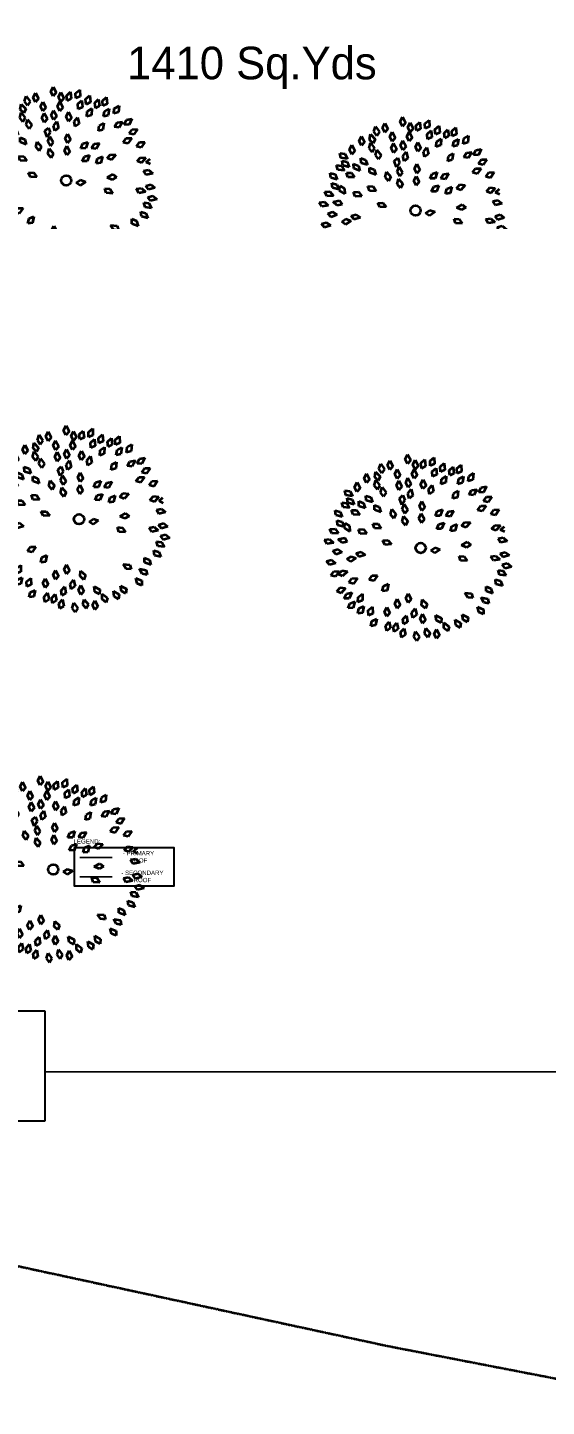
# Model space of a CAD drawing. Header units: millimetres. Extents: x -179928 to 528275, y -469666 to 511935.
# Drawn here: x 237860 to 249795, y 8086 to 39842 of the extents above; entities that cross this region are included whole.
import ezdxf
from ezdxf import colors
from ezdxf.entities.mleader import LeaderData, LeaderLine
from ezdxf.math import Vec2, Vec3

# ---------------------------------------------------------------- set-up
doc = ezdxf.new("R2010")
doc.units = ezdxf.units.MM
doc.linetypes.add('DASHDOT', pattern=[25.4, 12.7, -6.35, 0, -6.35])
doc.linetypes.add('DASHED', pattern=[0.75, 0.5, -0.25])
doc.layers.get('Defpoints').update_dxf_attribs({"color": 252})
doc.layers.add('ad-Landscape', color=94, linetype='Continuous', lineweight=35)
for name, color, linetype in [('ad-Lvl-Backyard', 6, 'Continuous'), ('ad-Lvl-Entance road', 4, 'Continuous'), ('ad-Plot Areas-Sq.Yds', 7, 'Continuous'), ('ad-Primary Roof', 5, 'Continuous'), ('ad-Secondary Roof', 6, 'Continuous'), ('ad-Text main', 7, 'Continuous')]:
    doc.layers.add(name, color=color, linetype=linetype)
doc.layers.add('ad-Plot Boundary', color=6, linetype='Continuous', true_color=0xff00ff)
doc.layers.add('ad-Site Boundary', color=1, linetype='DASHDOT', lineweight=35, true_color=0xff0000)
doc.styles.add('MtX_Century_Gothic', font='GOTHIC.TTF')
doc.styles.add('Sections_The woods Site plan_Entrances$0$Standard', font='arial.ttf')
doc.styles.get("Standard").update_dxf_attribs({"font": 'arial.ttf'})

# ---------------------------------------------------------------- blocks, each defined once
blk = doc.blocks.new('Site boundary')
at = {"layer": 'ad-Site Boundary', "ltscale": 1.5}
blk.add_lwpolyline([(146842, 28125), (159656, 28125), (171661, 25445), (189620, 21708), (205453, 18161), (228276, 13342), (246130, 9481), (252990, 8151), (266913, 5191), (284265, 1493), (292305, 0), (292377, 8340), (292507, 24173), (292566, 37776), (292507, 61799), (292788, 94821), (292749, 109415), (293081, 117632)], dxfattribs=at)
blk = doc.blocks.new('A$Ca594aa6c')
at = {"layer": 'ad-Primary Roof', "linetype": 'DASHED', "ltscale": 2, "const_width": 40}
for points in [[(12570, 900), (2380, 900), (7475, -4000)], [(12570, -15450), (2380, -15450), (7475, -10550)]]:
    blk.add_lwpolyline(points, close=True, dxfattribs=at)
for points in [[(2380, 900), (2380, 450)], [(12570, 900), (12570, 450)], [(7475, -4000), (7475, -10550)], [(2380, -5425), (2380, -8425)], [(12570, -5425), (12570, -8425)], [(2380, -15450), (2380, -14220)], [(12570, -15450), (12570, -15150)]]:
    blk.add_lwpolyline(points, dxfattribs=at)
at = {"layer": 'ad-Secondary Roof', "linetype": 'DASHED', "ltscale": 2, "const_width": 40}
for points in [[(-1820, 450), (-1031, -2488), (-1820, -5425)], [(-1820, 450), (2380, 450), (4485, -2488), (2380, -5425), (-1820, -5425)], [(13020, 450), (12570, 450), (10465, -2488), (12570, -5425), (13020, -5425)], [(13020, 450), (12231, -2488), (13020, -5425)], [(14850, -8425), (14071, -11788), (14850, -15150)], [(-600, -8425), (179, -11323), (-600, -14220)], [(2380, -8425), (4485, -11323), (2380, -14220), (-600, -14220), (-600, -8425)], [(12570, -8425), (10465, -11788), (12570, -15150), (14850, -15150), (14850, -8425)]]:
    blk.add_lwpolyline(points, close=True, dxfattribs=at)
for points in [[(4485, -2488), (-1031, -2488)], [(12231, -2488), (10465, -2488)], [(179, -11323), (4485, -11323)], [(14071, -11788), (10465, -11788)]]:
    blk.add_lwpolyline(points, dxfattribs=at)
blk = doc.blocks.new('1625W-Roof Plan')
at = {"layer": 'ad-Primary Roof', "linetype": 'DASHED', "ltscale": 2, "const_width": 40}
blk.add_lwpolyline([(16319, -1167), (17069, -1167)], dxfattribs=at)
at = {"layer": 'ad-Secondary Roof', "linetype": 'DASHED', "ltscale": 2, "const_width": 40}
blk.add_lwpolyline([(16319, -1617), (17069, -1617)], dxfattribs=at)
blk.add_blockref('A$Ca594aa6c', (0, 13620))
at = {"layer": 'ad-Text main', "insert": (16483, -800), "char_height": 100, "width": 524.49, "attachment_point": 5, "bg_fill": 2}
blk.add_mtext('LEGEND:', dxfattribs=at)
at = {"layer": 'Defpoints'}
blk.add_lwpolyline([(16200, -938), (18480, -938), (18480, -1830), (16200, -1830)], close=True, dxfattribs=at)
at = {"layer": 'ad-Text main', "insert": (17669, -1156), "char_height": 100, "width": 1048.03, "attachment_point": 5, "bg_fill": 2}
blk.add_mtext('- PRIMARY ROOF', dxfattribs=at)
at = {"layer": 'ad-Text main', "insert": (17759, -1606), "char_height": 100, "width": 1266.16, "attachment_point": 5, "bg_fill": 2}
blk.add_mtext('- SECONDARY ROOF', dxfattribs=at)
blk = doc.blocks.new('1625_West Villa')
blk.add_blockref('1625W-Roof Plan', (0, 0))
blk = doc.blocks.new("All Plot's Villa Plans")
at = {"ltscale": 5}
blk.add_blockref('1625_West Villa', (222742, 21898), dxfattribs=at)
blk = doc.blocks.new('A$Cbbea0351')
at = {"layer": 'ad-Plot Areas-Sq.Yds', "linetype": 'Continuous', "insert": (-124558, -427701), "char_height": 750, "width": 5886.63, "attachment_point": 5, "style": 'MtX_Century_Gothic', "bg_fill": 3, "box_fill_scale": 1.5, "bg_fill_color": 257, "bg_fill_transparency": 0}
blk.add_mtext('1410 Sq.Yds', dxfattribs=at)
blk = doc.blocks.new('Plot Numbers')
at = {"ltscale": 5}
blk.add_blockref('A$Cbbea0351', (367577, 466614), dxfattribs=at)
blk = doc.blocks.new('zw$A88E')
at = {"layer": 'ad-Plot Boundary', "ltscale": 5}
blk.add_lwpolyline([(-150934, -450816), (-139301, -453272), (-121446, -457132), (-117254, -457945), (-117254, -419409), (-150934, -419409)], close=True, dxfattribs=at)
blk = doc.blocks.new('zw$1D4B')
at = {"ltscale": 5}
blk.add_lwpolyline([(36699, -332204), (70379, -332207)], dxfattribs=at)
blk = doc.blocks.new("Plot's Boundary")
at = {"ltscale": 5}
blk.add_blockref('zw$1D4B', (179944, 348002), dxfattribs=at)
at = {"layer": 'ad-Plot Boundary', "ltscale": 5}
blk.add_blockref('zw$A88E', (367577, 466614), dxfattribs=at)
blk = doc.blocks.new('qerfefr')
at = {"layer": 'ad-Landscape', "color": 104, "ltscale": 1.622888}
for p, q in [((260795.962, 1945721.719, 129.914), (260796.032, 1945721.823, 129.914)), ((260796.032, 1945721.823, 129.914), (260796.083, 1945721.68, 129.914)), ((260796.173, 1945721.748, 129.914), (260796.255, 1945721.842, 129.914)), ((260796.255, 1945721.842, 129.914), (260796.288, 1945721.694, 129.914)), ((260795.87, 1945721.677, 129.914), (260795.944, 1945721.544, 129.914)), ((260795.944, 1945721.544, 129.914), (260795.875, 1945721.46, 129.914)), ((260796, 1945721.608, 129.914), (260795.962, 1945721.719, 129.914)), ((260796.083, 1945721.68, 129.914), (260796, 1945721.608, 129.914)), ((260796.197, 1945721.633, 129.914), (260796.173, 1945721.748, 129.914)), ((260796.288, 1945721.694, 129.914), (260796.197, 1945721.633, 129.914)), ((260796.283, 1945721.505, 129.914), (260796.365, 1945721.6, 129.914)), ((260796.307, 1945721.39, 129.914), (260796.283, 1945721.505, 129.914)), ((260796.365, 1945721.6, 129.914), (260796.398, 1945721.451, 129.914)), ((260795.855, 1945721.186, 129.914), (260795.92, 1945721.293, 129.914)), ((260795.898, 1945721.076, 129.914), (260795.855, 1945721.186, 129.914)), ((260795.92, 1945721.293, 129.914), (260795.978, 1945721.152, 129.914)), ((260796.247, 1945721.244, 129.914), (260796.329, 1945721.339, 129.914)), ((260796.271, 1945721.129, 129.914), (260796.247, 1945721.244, 129.914)), ((260796.362, 1945721.19, 129.914), (260796.271, 1945721.129, 129.914)), ((260796.398, 1945721.451, 129.914), (260796.307, 1945721.39, 129.914)), ((260796.329, 1945721.339, 129.914), (260796.362, 1945721.19, 129.914)), ((260795.978, 1945721.152, 129.914), (260795.898, 1945721.076, 129.914)), ((260796.237, 1945720.939, 129.914), (260796.335, 1945720.988, 129.914)), ((260796.25, 1945720.787, 129.914), (260796.237, 1945720.939, 129.914)), ((260796.344, 1945720.87, 129.914), (260796.25, 1945720.787, 129.914)), ((260796.335, 1945720.988, 129.914), (260796.344, 1945720.87, 129.914)), ((260795.94, 1945720.635, 129.914), (260796, 1945720.745, 129.914)), ((260795.989, 1945720.528, 129.914), (260795.94, 1945720.635, 129.914)), ((260796.065, 1945720.607, 129.914), (260795.989, 1945720.528, 129.914)), ((260796, 1945720.745, 129.914), (260796.065, 1945720.607, 129.914)), ((260796.234, 1945720.683, 129.914), (260796.31, 1945720.782, 129.914)), ((260796.265, 1945720.569, 129.914), (260796.234, 1945720.683, 129.914)), ((260796.352, 1945720.636, 129.914), (260796.265, 1945720.569, 129.914)), ((260796.31, 1945720.782, 129.914), (260796.352, 1945720.636, 129.914)), ((260795.614, 1945720.107, 129.914), (260795.729, 1945720.082, 129.914)), ((260795.633, 1945720, 129.914), (260795.614, 1945720.107, 129.914)), ((260795.782, 1945719.969, 129.914), (260795.633, 1945720, 129.914)), ((260795.729, 1945720.082, 129.914), (260795.782, 1945719.969, 129.914)), ((260794.373, 1945719.188, 129.914), (260794.284, 1945719.25, 129.914)), ((260794.41, 1945719.051, 129.914), (260794.486, 1945719.142, 129.914)), ((260794.514, 1945719.018, 129.914), (260794.41, 1945719.051, 129.914)), ((260794.486, 1945719.142, 129.914), (260794.611, 1945719.135, 129.914)), ((260794.611, 1945719.135, 129.914), (260794.514, 1945719.018, 129.914)), ((260794.69, 1945718.884, 129.914), (260794.725, 1945718.996, 129.914)), ((260794.439, 1945718.805, 129.914), (260794.499, 1945718.906, 129.914)), ((260794.547, 1945718.788, 129.914), (260794.439, 1945718.805, 129.914)), ((260794.499, 1945718.906, 129.914), (260794.623, 1945718.92, 129.914)), ((260794.623, 1945718.92, 129.914), (260794.547, 1945718.788, 129.914)), ((260794.616, 1945718.635, 129.914), (260794.672, 1945718.738, 129.914)), ((260794.725, 1945718.622, 129.914), (260794.616, 1945718.635, 129.914)), ((260794.672, 1945718.738, 129.914), (260794.796, 1945718.757, 129.914)), ((260794.799, 1945718.893, 129.914), (260794.69, 1945718.884, 129.914)), ((260794.796, 1945718.757, 129.914), (260794.725, 1945718.622, 129.914))]:
    blk.add_line(p, q, dxfattribs=at)
at = {"layer": 'ad-Landscape', "color": 96, "ltscale": 1.622888}
for p, q in [((260796.604, 1945721.774, 129.914), (260796.686, 1945721.869, 129.914)), ((260796.686, 1945721.869, 129.914), (260796.719, 1945721.72, 129.914)), ((260796.628, 1945721.659, 129.914), (260796.604, 1945721.774, 129.914)), ((260796.719, 1945721.72, 129.914), (260796.628, 1945721.659, 129.914)), ((260796.66, 1945721.405, 129.914), (260796.743, 1945721.499, 129.914)), ((260796.738, 1945721.606, 129.914), (260796.821, 1945721.7, 129.914)), ((260796.762, 1945721.49, 129.914), (260796.738, 1945721.606, 129.914)), ((260796.743, 1945721.499, 129.914), (260796.774, 1945721.35, 129.914)), ((260796.853, 1945721.551, 129.914), (260796.762, 1945721.49, 129.914)), ((260796.821, 1945721.7, 129.914), (260796.853, 1945721.551, 129.914)), ((260796.908, 1945721.475, 129.914), (260796.926, 1945721.591, 129.914)), ((260797.015, 1945721.5, 129.914), (260796.908, 1945721.475, 129.914)), ((260796.926, 1945721.591, 129.914), (260797.037, 1945721.65, 129.914)), ((260797.037, 1945721.65, 129.914), (260797.015, 1945721.5, 129.914)), ((260797.117, 1945721.477, 129.914), (260797.145, 1945721.591, 129.914)), ((260797.226, 1945721.493, 129.914), (260797.117, 1945721.477, 129.914)), ((260797.145, 1945721.591, 129.914), (260797.26, 1945721.641, 129.914)), ((260797.26, 1945721.641, 129.914), (260797.226, 1945721.493, 129.914)), ((260796.47, 1945721.247, 129.914), (260796.551, 1945721.342, 129.914)), ((260796.495, 1945721.132, 129.914), (260796.47, 1945721.247, 129.914)), ((260796.585, 1945721.193, 129.914), (260796.495, 1945721.132, 129.914)), ((260796.551, 1945721.342, 129.914), (260796.585, 1945721.193, 129.914)), ((260796.683, 1945721.29, 129.914), (260796.66, 1945721.405, 129.914)), ((260796.774, 1945721.35, 129.914), (260796.683, 1945721.29, 129.914)), ((260796.792, 1945721.122, 129.914), (260796.875, 1945721.216, 129.914)), ((260796.875, 1945721.216, 129.914), (260796.908, 1945721.068, 129.914)), ((260797.102, 1945721.225, 129.914), (260797.127, 1945721.34, 129.914)), ((260797.21, 1945721.243, 129.914), (260797.102, 1945721.225, 129.914)), ((260797.127, 1945721.34, 129.914), (260797.24, 1945721.393, 129.914)), ((260797.24, 1945721.393, 129.914), (260797.21, 1945721.243, 129.914)), ((260797.31, 1945721.279, 129.914), (260797.33, 1945721.395, 129.914)), ((260797.417, 1945721.302, 129.914), (260797.31, 1945721.279, 129.914)), ((260797.33, 1945721.395, 129.914), (260797.442, 1945721.452, 129.914)), ((260797.442, 1945721.452, 129.914), (260797.417, 1945721.302, 129.914)), ((260797.493, 1945721.142, 129.914), (260797.509, 1945721.259, 129.914)), ((260797.509, 1945721.259, 129.914), (260797.619, 1945721.32, 129.914)), ((260796.453, 1945720.881, 129.914), (260796.454, 1945720.999, 129.914)), ((260796.555, 1945720.922, 129.914), (260796.453, 1945720.881, 129.914)), ((260796.454, 1945720.999, 129.914), (260796.554, 1945721.074, 129.914)), ((260796.554, 1945721.074, 129.914), (260796.555, 1945720.922, 129.914)), ((260796.817, 1945721.007, 129.914), (260796.792, 1945721.122, 129.914)), ((260796.908, 1945721.068, 129.914), (260796.817, 1945721.007, 129.914)), ((260796.934, 1945720.853, 129.914), (260796.939, 1945720.97, 129.914)), ((260797.037, 1945720.889, 129.914), (260796.934, 1945720.853, 129.914)), ((260796.939, 1945720.97, 129.914), (260797.042, 1945721.041, 129.914)), ((260797.042, 1945721.041, 129.914), (260797.037, 1945720.889, 129.914)), ((260797.254, 1945721.004, 129.914), (260797.292, 1945721.115, 129.914)), ((260797.363, 1945721.01, 129.914), (260797.254, 1945721.004, 129.914)), ((260797.292, 1945721.115, 129.914), (260797.411, 1945721.154, 129.914)), ((260797.411, 1945721.154, 129.914), (260797.363, 1945721.01, 129.914)), ((260797.599, 1945721.168, 129.914), (260797.493, 1945721.142, 129.914)), ((260796.636, 1945720.647, 129.914), (260796.718, 1945720.741, 129.914)), ((260796.66, 1945720.531, 129.914), (260796.636, 1945720.647, 129.914)), ((260796.751, 1945720.592, 129.914), (260796.66, 1945720.531, 129.914)), ((260796.718, 1945720.741, 129.914), (260796.751, 1945720.592, 129.914)), ((260797.422, 1945720.616, 129.914), (260797.468, 1945720.725, 129.914)), ((260797.531, 1945720.614, 129.914), (260797.422, 1945720.616, 129.914)), ((260797.468, 1945720.725, 129.914), (260797.59, 1945720.755, 129.914)), ((260796.162, 1945720.41, 129.914), (260796.223, 1945720.519, 129.914)), ((260796.209, 1945720.302, 129.914), (260796.162, 1945720.41, 129.914)), ((260796.286, 1945720.38, 129.914), (260796.209, 1945720.302, 129.914)), ((260796.223, 1945720.519, 129.914), (260796.286, 1945720.38, 129.914)), ((260796.551, 1945720.379, 129.914), (260796.633, 1945720.473, 129.914)), ((260796.576, 1945720.263, 129.914), (260796.551, 1945720.379, 129.914)), ((260796.666, 1945720.324, 129.914), (260796.576, 1945720.263, 129.914)), ((260796.633, 1945720.473, 129.914), (260796.666, 1945720.324, 129.914)), ((260796.93, 1945720.332, 129.914), (260796.999, 1945720.428, 129.914)), ((260797.036, 1945720.306, 129.914), (260796.93, 1945720.332, 129.914)), ((260796.999, 1945720.428, 129.914), (260797.124, 1945720.431, 129.914)), ((260797.124, 1945720.431, 129.914), (260797.036, 1945720.306, 129.914)), ((260797.164, 1945720.272, 129.914), (260797.247, 1945720.355, 129.914)), ((260797.265, 1945720.229, 129.914), (260797.164, 1945720.272, 129.914)), ((260797.247, 1945720.355, 129.914), (260797.371, 1945720.338, 129.914)), ((260797.371, 1945720.338, 129.914), (260797.265, 1945720.229, 129.914)), ((260796.883, 1945720.041, 129.914), (260796.957, 1945720.133, 129.914)), ((260796.988, 1945720.009, 129.914), (260796.883, 1945720.041, 129.914)), ((260796.957, 1945720.133, 129.914), (260797.082, 1945720.129, 129.914)), ((260797.082, 1945720.129, 129.914), (260796.988, 1945720.009, 129.914)), ((260797.174, 1945719.905, 129.914), (260797.233, 1945720.007, 129.914)), ((260797.233, 1945720.007, 129.914), (260797.358, 1945720.021, 129.914)), ((260797.358, 1945720.021, 129.914), (260797.282, 1945719.889, 129.914)), ((260796.619, 1945719.595, 129.914), (260796.731, 1945719.633, 129.914)), ((260796.69, 1945719.512, 129.914), (260796.619, 1945719.595, 129.914)), ((260796.731, 1945719.633, 129.914), (260796.834, 1945719.562, 129.914)), ((260796.834, 1945719.562, 129.914), (260796.69, 1945719.512, 129.914)), ((260797.22, 1945719.189, 129.914), (260797.215, 1945719.298, 129.914)), ((260797.215, 1945719.298, 129.914), (260797.326, 1945719.259, 129.914)), ((260797.334, 1945719.526, 129.914), (260797.481, 1945719.564, 129.914)), ((260797.431, 1945719.447, 129.914), (260797.334, 1945719.526, 129.914)), ((260797.545, 1945719.475, 129.914), (260797.431, 1945719.447, 129.914)), ((260797.481, 1945719.564, 129.914), (260797.545, 1945719.475, 129.914)), ((260794.725, 1945718.996, 129.914), (260794.842, 1945719.039, 129.914)), ((260794.842, 1945719.039, 129.914), (260794.799, 1945718.893, 129.914)), ((260795.297, 1945718.98, 129.914), (260795.352, 1945719.084, 129.914)), ((260795.406, 1945718.969, 129.914), (260795.297, 1945718.98, 129.914)), ((260795.352, 1945719.084, 129.914), (260795.476, 1945719.104, 129.914)), ((260795.476, 1945719.104, 129.914), (260795.406, 1945718.969, 129.914)), ((260797.365, 1945719.14, 129.914), (260797.22, 1945719.189, 129.914)), ((260797.326, 1945719.259, 129.914), (260797.365, 1945719.14, 129.914)), ((260794.841, 1945718.528, 129.914), (260794.869, 1945718.642, 129.914)), ((260794.869, 1945718.642, 129.914), (260794.984, 1945718.691, 129.914)), ((260794.984, 1945718.691, 129.914), (260794.949, 1945718.543, 129.914)), ((260795.497, 1945718.625, 129.914), (260795.579, 1945718.72, 129.914)), ((260795.579, 1945718.72, 129.914), (260795.612, 1945718.571, 129.914)), ((260795.776, 1945718.681, 129.914), (260795.858, 1945718.776, 129.914)), ((260795.8, 1945718.566, 129.914), (260795.776, 1945718.681, 129.914)), ((260795.858, 1945718.776, 129.914), (260795.891, 1945718.627, 129.914)), ((260794.832, 1945718.275, 129.914), (260794.886, 1945718.379, 129.914)), ((260794.949, 1945718.543, 129.914), (260794.841, 1945718.528, 129.914)), ((260794.886, 1945718.379, 129.914), (260795.01, 1945718.399, 129.914)), ((260795.01, 1945718.399, 129.914), (260794.94, 1945718.264, 129.914)), ((260795.22, 1945718.505, 129.914), (260795.303, 1945718.6, 129.914)), ((260795.245, 1945718.39, 129.914), (260795.22, 1945718.505, 129.914)), ((260795.336, 1945718.451, 129.914), (260795.245, 1945718.39, 129.914)), ((260795.303, 1945718.6, 129.914), (260795.336, 1945718.451, 129.914)), ((260795.521, 1945718.51, 129.914), (260795.497, 1945718.625, 129.914)), ((260795.612, 1945718.571, 129.914), (260795.521, 1945718.51, 129.914)), ((260795.891, 1945718.627, 129.914), (260795.8, 1945718.566, 129.914)), ((260795.816, 1945718.205, 129.914), (260795.818, 1945718.323, 129.914)), ((260795.818, 1945718.323, 129.914), (260795.919, 1945718.398, 129.914)), ((260795.919, 1945718.398, 129.914), (260795.918, 1945718.245, 129.914)), ((260796.087, 1945718.436, 129.914), (260796.13, 1945718.553, 129.914)), ((260796.15, 1945718.337, 129.914), (260796.087, 1945718.436, 129.914)), ((260796.13, 1945718.553, 129.914), (260796.213, 1945718.425, 129.914)), ((260796.213, 1945718.425, 129.914), (260796.15, 1945718.337, 129.914)), ((260794.94, 1945718.264, 129.914), (260794.832, 1945718.275, 129.914)), ((260795.156, 1945718.072, 129.914), (260795.161, 1945718.19, 129.914)), ((260795.259, 1945718.109, 129.914), (260795.156, 1945718.072, 129.914)), ((260795.161, 1945718.19, 129.914), (260795.264, 1945718.261, 129.914)), ((260795.264, 1945718.261, 129.914), (260795.259, 1945718.109, 129.914)), ((260795.318, 1945718.005, 129.914), (260795.326, 1945718.122, 129.914)), ((260795.422, 1945718.039, 129.914), (260795.318, 1945718.005, 129.914)), ((260795.326, 1945718.122, 129.914), (260795.43, 1945718.191, 129.914)), ((260795.43, 1945718.191, 129.914), (260795.422, 1945718.039, 129.914)), ((260795.452, 1945717.957, 129.914), (260795.558, 1945718.023, 129.914)), ((260795.558, 1945718.023, 129.914), (260795.546, 1945717.871, 129.914)), ((260795.567, 1945718.117, 129.914), (260795.581, 1945718.234, 129.914)), ((260795.672, 1945718.145, 129.914), (260795.567, 1945718.117, 129.914)), ((260795.581, 1945718.234, 129.914), (260795.689, 1945718.297, 129.914)), ((260795.689, 1945718.297, 129.914), (260795.672, 1945718.145, 129.914)), ((260795.918, 1945718.245, 129.914), (260795.816, 1945718.205, 129.914)), ((260795.971, 1945718.137, 129.914), (260796.053, 1945718.232, 129.914)), ((260795.995, 1945718.022, 129.914), (260795.971, 1945718.137, 129.914)), ((260796.086, 1945718.083, 129.914), (260795.995, 1945718.022, 129.914)), ((260796.053, 1945718.232, 129.914), (260796.086, 1945718.083, 129.914))]:
    blk.add_line(p, q, dxfattribs=at)
at = {"layer": 'ad-Landscape', "color": 70, "ltscale": 1.622888}
for p, q in [((260795.311, 1945721.46, 129.914), (260795.393, 1945721.554, 129.914)), ((260795.393, 1945721.554, 129.914), (260795.426, 1945721.405, 129.914)), ((260795.574, 1945721.597, 129.914), (260795.656, 1945721.692, 129.914)), ((260795.598, 1945721.482, 129.914), (260795.574, 1945721.597, 129.914)), ((260795.689, 1945721.543, 129.914), (260795.598, 1945721.482, 129.914)), ((260795.656, 1945721.692, 129.914), (260795.689, 1945721.543, 129.914)), ((260795.818, 1945721.563, 129.914), (260795.87, 1945721.677, 129.914)), ((260795.875, 1945721.46, 129.914), (260795.818, 1945721.563, 129.914)), ((260794.931, 1945721.195, 129.914), (260795.041, 1945721.151, 129.914)), ((260794.932, 1945721.085, 129.914), (260794.931, 1945721.195, 129.914)), ((260795.065, 1945721.155, 129.914), (260795.08, 1945721.263, 129.914)), ((260795.071, 1945721.337, 129.914), (260795.077, 1945721.446, 129.914)), ((260795.209, 1945721.273, 129.914), (260795.071, 1945721.337, 129.914)), ((260795.077, 1945721.446, 129.914), (260795.184, 1945721.395, 129.914)), ((260795.08, 1945721.263, 129.914), (260795.182, 1945721.204, 129.914)), ((260795.182, 1945721.204, 129.914), (260795.197, 1945721.08, 129.914)), ((260795.184, 1945721.395, 129.914), (260795.209, 1945721.273, 129.914)), ((260795.335, 1945721.344, 129.914), (260795.311, 1945721.46, 129.914)), ((260795.426, 1945721.405, 129.914), (260795.335, 1945721.344, 129.914)), ((260795.488, 1945721.095, 129.914), (260795.507, 1945721.203, 129.914)), ((260795.507, 1945721.203, 129.914), (260795.607, 1945721.14, 129.914)), ((260795.756, 1945721.379, 129.914), (260795.82, 1945721.487, 129.914)), ((260795.801, 1945721.27, 129.914), (260795.756, 1945721.379, 129.914)), ((260795.879, 1945721.347, 129.914), (260795.801, 1945721.27, 129.914)), ((260795.82, 1945721.487, 129.914), (260795.879, 1945721.347, 129.914)), ((260794.723, 1945720.952, 129.914), (260794.737, 1945721.06, 129.914)), ((260794.857, 1945720.878, 129.914), (260794.723, 1945720.952, 129.914)), ((260794.737, 1945721.06, 129.914), (260794.84, 1945721.003, 129.914)), ((260794.84, 1945721.003, 129.914), (260794.857, 1945720.878, 129.914)), ((260795.074, 1945721.03, 129.914), (260794.932, 1945721.085, 129.914)), ((260795.041, 1945721.151, 129.914), (260795.074, 1945721.03, 129.914)), ((260795.197, 1945721.08, 129.914), (260795.065, 1945721.155, 129.914)), ((260795.101, 1945720.969, 129.914), (260795.214, 1945720.935, 129.914)), ((260795.111, 1945720.86, 129.914), (260795.101, 1945720.969, 129.914)), ((260795.257, 1945720.818, 129.914), (260795.111, 1945720.86, 129.914)), ((260795.214, 1945720.935, 129.914), (260795.257, 1945720.818, 129.914)), ((260795.291, 1945721.015, 129.914), (260795.317, 1945721.121, 129.914)), ((260795.415, 1945720.927, 129.914), (260795.291, 1945721.015, 129.914)), ((260795.317, 1945721.121, 129.914), (260795.413, 1945721.052, 129.914)), ((260795.413, 1945721.052, 129.914), (260795.415, 1945720.927, 129.914)), ((260795.618, 1945721.015, 129.914), (260795.488, 1945721.095, 129.914)), ((260795.607, 1945721.14, 129.914), (260795.618, 1945721.015, 129.914)), ((260795.616, 1945720.836, 129.914), (260795.643, 1945720.942, 129.914)), ((260795.643, 1945720.942, 129.914), (260795.738, 1945720.872, 129.914)), ((260795.738, 1945720.872, 129.914), (260795.74, 1945720.747, 129.914)), ((260794.508, 1945720.674, 129.914), (260794.623, 1945720.649, 129.914)), ((260794.527, 1945720.566, 129.914), (260794.508, 1945720.674, 129.914)), ((260794.676, 1945720.536, 129.914), (260794.527, 1945720.566, 129.914)), ((260794.623, 1945720.649, 129.914), (260794.676, 1945720.536, 129.914)), ((260794.704, 1945720.716, 129.914), (260794.719, 1945720.824, 129.914)), ((260794.837, 1945720.641, 129.914), (260794.704, 1945720.716, 129.914)), ((260794.719, 1945720.824, 129.914), (260794.822, 1945720.765, 129.914)), ((260794.822, 1945720.765, 129.914), (260794.837, 1945720.641, 129.914)), ((260794.836, 1945720.616, 129.914), (260794.882, 1945720.715, 129.914)), ((260794.94, 1945720.506, 129.914), (260794.836, 1945720.616, 129.914)), ((260794.882, 1945720.715, 129.914), (260794.962, 1945720.629, 129.914)), ((260794.962, 1945720.629, 129.914), (260794.94, 1945720.506, 129.914)), ((260795.74, 1945720.747, 129.914), (260795.616, 1945720.836, 129.914)), ((260794.321, 1945720.471, 129.914), (260794.439, 1945720.458, 129.914)), ((260794.351, 1945720.366, 129.914), (260794.321, 1945720.471, 129.914)), ((260794.503, 1945720.351, 129.914), (260794.351, 1945720.366, 129.914)), ((260794.439, 1945720.458, 129.914), (260794.503, 1945720.351, 129.914)), ((260794.7, 1945720.297, 129.914), (260794.633, 1945720.403, 129.914)), ((260794.633, 1945720.403, 129.914), (260794.785, 1945720.392, 129.914)), ((260794.817, 1945720.287, 129.914), (260794.7, 1945720.297, 129.914)), ((260794.785, 1945720.392, 129.914), (260794.817, 1945720.287, 129.914)), ((260795.141, 1945720.498, 129.914), (260795.255, 1945720.469, 129.914)), ((260795.155, 1945720.39, 129.914), (260795.141, 1945720.498, 129.914)), ((260795.303, 1945720.353, 129.914), (260795.155, 1945720.39, 129.914)), ((260795.255, 1945720.469, 129.914), (260795.303, 1945720.353, 129.914)), ((260795.498, 1945720.537, 129.914), (260795.61, 1945720.5, 129.914)), ((260795.505, 1945720.428, 129.914), (260795.498, 1945720.537, 129.914)), ((260795.65, 1945720.382, 129.914), (260795.505, 1945720.428, 129.914)), ((260795.61, 1945720.5, 129.914), (260795.65, 1945720.382, 129.914)), ((260794.237, 1945719.982, 129.914), (260794.355, 1945719.986, 129.914)), ((260794.282, 1945719.882, 129.914), (260794.237, 1945719.982, 129.914)), ((260794.355, 1945719.986, 129.914), (260794.434, 1945719.888, 129.914)), ((260794.444, 1945720.172, 129.914), (260794.561, 1945720.184, 129.914)), ((260794.495, 1945720.075, 129.914), (260794.444, 1945720.172, 129.914)), ((260794.646, 1945720.092, 129.914), (260794.495, 1945720.075, 129.914)), ((260794.561, 1945720.184, 129.914), (260794.646, 1945720.092, 129.914)), ((260794.701, 1945719.906, 129.914), (260794.813, 1945719.944, 129.914)), ((260794.773, 1945719.823, 129.914), (260794.701, 1945719.906, 129.914)), ((260794.813, 1945719.944, 129.914), (260794.917, 1945719.873, 129.914)), ((260794.947, 1945719.983, 129.914), (260795.065, 1945719.986, 129.914)), ((260794.99, 1945719.883, 129.914), (260794.947, 1945719.983, 129.914)), ((260795.065, 1945719.986, 129.914), (260795.143, 1945719.888, 129.914)), ((260794.247, 1945719.639, 129.914), (260794.337, 1945719.715, 129.914)), ((260794.344, 1945719.588, 129.914), (260794.247, 1945719.639, 129.914)), ((260794.434, 1945719.888, 129.914), (260794.282, 1945719.882, 129.914)), ((260794.337, 1945719.715, 129.914), (260794.459, 1945719.687, 129.914)), ((260794.459, 1945719.687, 129.914), (260794.344, 1945719.588, 129.914)), ((260794.424, 1945719.626, 129.914), (260794.528, 1945719.682, 129.914)), ((260794.508, 1945719.556, 129.914), (260794.424, 1945719.626, 129.914)), ((260794.641, 1945719.63, 129.914), (260794.508, 1945719.556, 129.914)), ((260794.528, 1945719.682, 129.914), (260794.641, 1945719.63, 129.914)), ((260794.917, 1945719.873, 129.914), (260794.773, 1945719.823, 129.914)), ((260795.143, 1945719.888, 129.914), (260794.99, 1945719.883, 129.914)), ((260794.284, 1945719.25, 129.914), (260794.382, 1945719.315, 129.914)), ((260794.5, 1945719.273, 129.914), (260794.373, 1945719.188, 129.914)), ((260794.382, 1945719.315, 129.914), (260794.5, 1945719.273, 129.914)), ((260794.608, 1945719.374, 129.914), (260794.699, 1945719.448, 129.914)), ((260794.703, 1945719.321, 129.914), (260794.608, 1945719.374, 129.914)), ((260794.699, 1945719.448, 129.914), (260794.821, 1945719.418, 129.914)), ((260794.821, 1945719.418, 129.914), (260794.703, 1945719.321, 129.914)), ((260795.072, 1945719.315, 129.914), (260795.165, 1945719.388, 129.914)), ((260795.167, 1945719.26, 129.914), (260795.072, 1945719.315, 129.914)), ((260795.165, 1945719.388, 129.914), (260795.286, 1945719.355, 129.914)), ((260795.286, 1945719.355, 129.914), (260795.167, 1945719.26, 129.914))]:
    blk.add_line(p, q, dxfattribs=at)
at = {"layer": 'ad-Landscape', "color": 98, "ltscale": 1.622888}
for p, q in [((260797.619, 1945721.32, 129.914), (260797.599, 1945721.168, 129.914)), ((260797.672, 1945721.144, 129.914), (260797.695, 1945721.259, 129.914)), ((260797.695, 1945721.259, 129.914), (260797.808, 1945721.314, 129.914)), ((260797.808, 1945721.314, 129.914), (260797.78, 1945721.164, 129.914)), ((260797.624, 1945720.906, 129.914), (260797.673, 1945721.014, 129.914)), ((260797.733, 1945720.902, 129.914), (260797.624, 1945720.906, 129.914)), ((260797.78, 1945721.164, 129.914), (260797.672, 1945721.144, 129.914)), ((260797.673, 1945721.014, 129.914), (260797.795, 1945721.042, 129.914)), ((260797.795, 1945721.042, 129.914), (260797.733, 1945720.902, 129.914)), ((260797.869, 1945720.909, 129.914), (260797.912, 1945721.019, 129.914)), ((260797.978, 1945720.91, 129.914), (260797.869, 1945720.909, 129.914)), ((260797.912, 1945721.019, 129.914), (260798.033, 1945721.052, 129.914)), ((260798.033, 1945721.052, 129.914), (260797.978, 1945720.91, 129.914)), ((260797.59, 1945720.755, 129.914), (260797.531, 1945720.614, 129.914)), ((260797.807, 1945720.606, 129.914), (260797.89, 1945720.689, 129.914)), ((260797.907, 1945720.563, 129.914), (260797.807, 1945720.606, 129.914)), ((260797.89, 1945720.689, 129.914), (260798.014, 1945720.672, 129.914)), ((260798.014, 1945720.672, 129.914), (260797.907, 1945720.563, 129.914)), ((260798.036, 1945720.6, 129.914), (260798.115, 1945720.688, 129.914)), ((260798.139, 1945720.563, 129.914), (260798.036, 1945720.6, 129.914)), ((260798.115, 1945720.688, 129.914), (260798.239, 1945720.678, 129.914)), ((260798.239, 1945720.678, 129.914), (260798.139, 1945720.563, 129.914)), ((260797.904, 1945720.21, 129.914), (260797.997, 1945720.283, 129.914)), ((260797.997, 1945720.283, 129.914), (260798.118, 1945720.252, 129.914)), ((260798.118, 1945720.252, 129.914), (260798, 1945720.156, 129.914)), ((260798.088, 1945720.372, 129.914), (260798.179, 1945720.446, 129.914)), ((260798.184, 1945720.319, 129.914), (260798.088, 1945720.372, 129.914)), ((260798.179, 1945720.446, 129.914), (260798.301, 1945720.417, 129.914)), ((260798.301, 1945720.417, 129.914), (260798.184, 1945720.319, 129.914)), ((260797.282, 1945719.889, 129.914), (260797.174, 1945719.905, 129.914)), ((260797.45, 1945719.958, 129.914), (260797.55, 1945720.02, 129.914)), ((260797.538, 1945719.893, 129.914), (260797.45, 1945719.958, 129.914)), ((260797.667, 1945719.975, 129.914), (260797.538, 1945719.893, 129.914)), ((260797.55, 1945720.02, 129.914), (260797.667, 1945719.975, 129.914)), ((260798, 1945720.156, 129.914), (260797.904, 1945720.21, 129.914)), ((260798.173, 1945720.04, 129.914), (260798.264, 1945720.116, 129.914)), ((260798.27, 1945719.989, 129.914), (260798.173, 1945720.04, 129.914)), ((260798.264, 1945720.116, 129.914), (260798.385, 1945720.088, 129.914)), ((260798.385, 1945720.088, 129.914), (260798.27, 1945719.989, 129.914)), ((260798.099, 1945719.708, 129.914), (260798.199, 1945719.772, 129.914)), ((260798.188, 1945719.645, 129.914), (260798.099, 1945719.708, 129.914)), ((260798.316, 1945719.728, 129.914), (260798.188, 1945719.645, 129.914)), ((260798.199, 1945719.772, 129.914), (260798.316, 1945719.728, 129.914)), ((260798.296, 1945719.633, 129.914), (260798.402, 1945719.685, 129.914)), ((260798.378, 1945719.56, 129.914), (260798.296, 1945719.633, 129.914)), ((260798.185, 1945719.455, 129.914), (260798.303, 1945719.447, 129.914)), ((260798.219, 1945719.351, 129.914), (260798.185, 1945719.455, 129.914)), ((260798.372, 1945719.343, 129.914), (260798.219, 1945719.351, 129.914)), ((260798.303, 1945719.447, 129.914), (260798.372, 1945719.343, 129.914)), ((260797.917, 1945719.095, 129.914), (260798.034, 1945719.084, 129.914)), ((260797.948, 1945718.99, 129.914), (260797.917, 1945719.095, 129.914)), ((260798.1, 1945718.978, 129.914), (260797.948, 1945718.99, 129.914)), ((260798.034, 1945719.084, 129.914), (260798.1, 1945718.978, 129.914)), ((260798.142, 1945719.109, 129.914), (260798.26, 1945719.111, 129.914)), ((260798.184, 1945719.008, 129.914), (260798.142, 1945719.109, 129.914)), ((260798.336, 1945719.012, 129.914), (260798.184, 1945719.008, 129.914)), ((260798.26, 1945719.111, 129.914), (260798.336, 1945719.012, 129.914)), ((260797.997, 1945718.638, 129.914), (260797.998, 1945718.748, 129.914)), ((260798.138, 1945718.581, 129.914), (260797.997, 1945718.638, 129.914)), ((260797.998, 1945718.748, 129.914), (260798.107, 1945718.703, 129.914)), ((260798.107, 1945718.703, 129.914), (260798.138, 1945718.581, 129.914)), ((260798.12, 1945718.848, 129.914), (260798.238, 1945718.847, 129.914)), ((260798.16, 1945718.746, 129.914), (260798.12, 1945718.848, 129.914)), ((260798.312, 1945718.746, 129.914), (260798.16, 1945718.746, 129.914)), ((260798.238, 1945718.847, 129.914), (260798.312, 1945718.746, 129.914)), ((260797.158, 1945718.325, 129.914), (260797.122, 1945718.445, 129.914)), ((260797.122, 1945718.445, 129.914), (260797.265, 1945718.393, 129.914)), ((260797.268, 1945718.283, 129.914), (260797.158, 1945718.325, 129.914)), ((260797.265, 1945718.393, 129.914), (260797.268, 1945718.283, 129.914)), ((260797.604, 1945718.351, 129.914), (260797.632, 1945718.457, 129.914)), ((260797.728, 1945718.262, 129.914), (260797.604, 1945718.351, 129.914)), ((260797.632, 1945718.457, 129.914), (260797.727, 1945718.387, 129.914)), ((260797.727, 1945718.387, 129.914), (260797.728, 1945718.262, 129.914)), ((260797.864, 1945718.452, 129.914), (260797.878, 1945718.561, 129.914)), ((260797.997, 1945718.378, 129.914), (260797.864, 1945718.452, 129.914)), ((260797.878, 1945718.561, 129.914), (260797.981, 1945718.502, 129.914)), ((260797.981, 1945718.502, 129.914), (260797.997, 1945718.378, 129.914)), ((260796.325, 1945718.002, 129.914), (260796.337, 1945718.127, 129.914)), ((260796.411, 1945717.922, 129.914), (260796.325, 1945718.002, 129.914)), ((260796.337, 1945718.127, 129.914), (260796.45, 1945718.025, 129.914)), ((260796.45, 1945718.025, 129.914), (260796.411, 1945717.922, 129.914)), ((260797.314, 1945717.931, 129.914), (260797.315, 1945718.056, 129.914)), ((260797.315, 1945718.056, 129.914), (260797.437, 1945717.965, 129.914)), ((260797.48, 1945718.118, 129.914), (260797.456, 1945718.241, 129.914)), ((260797.456, 1945718.241, 129.914), (260797.594, 1945718.175, 129.914)), ((260797.586, 1945718.066, 129.914), (260797.48, 1945718.118, 129.914)), ((260797.594, 1945718.175, 129.914), (260797.586, 1945718.066, 129.914)), ((260795.441, 1945717.84, 129.914), (260795.452, 1945717.957, 129.914)), ((260795.546, 1945717.871, 129.914), (260795.441, 1945717.84, 129.914)), ((260795.722, 1945717.778, 129.914), (260795.789, 1945717.883, 129.914)), ((260795.763, 1945717.667, 129.914), (260795.722, 1945717.778, 129.914)), ((260795.844, 1945717.741, 129.914), (260795.763, 1945717.667, 129.914)), ((260795.789, 1945717.883, 129.914), (260795.844, 1945717.741, 129.914)), ((260795.979, 1945717.788, 129.914), (260796.042, 1945717.897, 129.914)), ((260796.026, 1945717.68, 129.914), (260795.979, 1945717.788, 129.914)), ((260796.103, 1945717.757, 129.914), (260796.026, 1945717.68, 129.914)), ((260796.042, 1945717.897, 129.914), (260796.103, 1945717.757, 129.914)), ((260796.188, 1945717.716, 129.914), (260796.27, 1945717.81, 129.914)), ((260796.212, 1945717.6, 129.914), (260796.188, 1945717.716, 129.914)), ((260796.27, 1945717.81, 129.914), (260796.303, 1945717.661, 129.914)), ((260796.44, 1945717.791, 129.914), (260796.476, 1945717.91, 129.914)), ((260796.509, 1945717.695, 129.914), (260796.44, 1945717.791, 129.914)), ((260796.476, 1945717.91, 129.914), (260796.567, 1945717.788, 129.914)), ((260796.567, 1945717.788, 129.914), (260796.509, 1945717.695, 129.914)), ((260796.723, 1945717.78, 129.914), (260796.74, 1945717.904, 129.914)), ((260796.806, 1945717.696, 129.914), (260796.723, 1945717.78, 129.914)), ((260796.74, 1945717.904, 129.914), (260796.849, 1945717.796, 129.914)), ((260796.849, 1945717.796, 129.914), (260796.806, 1945717.696, 129.914)), ((260796.916, 1945717.856, 129.914), (260796.929, 1945717.981, 129.914)), ((260797.003, 1945717.776, 129.914), (260796.916, 1945717.856, 129.914)), ((260796.929, 1945717.981, 129.914), (260797.042, 1945717.878, 129.914)), ((260797.042, 1945717.878, 129.914), (260797.003, 1945717.776, 129.914)), ((260797.408, 1945717.86, 129.914), (260797.314, 1945717.931, 129.914)), ((260797.437, 1945717.965, 129.914), (260797.408, 1945717.86, 129.914)), ((260796.303, 1945717.661, 129.914), (260796.212, 1945717.6, 129.914))]:
    blk.add_line(p, q, dxfattribs=at)
at = {"layer": 'ad-Landscape', "color": 96, "ltscale": 1.622888}
blk.add_circle((260796.41, 1945719.71, 129.914), 0.116, dxfattribs=at)
blk = doc.blocks.new('zw$E387')
at = {"color": 6, "xscale": 999.9541051248865, "yscale": 999.9541051248865, "zscale": 999.9541051248865, "rotation": 15.20137085992778}
for p in [(258747260, -1945897790, 863823), (258755297, -1945898486, 863227), (258747554, -1945905594, 863244), (258755414, -1945906256, 862677), (258746961, -1945913660, 863552)]:
    blk.add_blockref('qerfefr', p, dxfattribs=at)
blk = doc.blocks.new('zw$B088')
at = {"layer": 'ad-Lvl-Backyard', "insert": (240845, -83501), "char_height": 1270, "width": 5515.02, "attachment_point": 5, "style": 'Sections_The woods Site plan_Entrances$0$Standard', "bg_fill": 19, "box_fill_scale": 1.5, "bg_fill_color": 256, "bg_fill_transparency": 0}
blk.add_mtext('495.82', dxfattribs=at)
blk = doc.blocks.new('zw$1B0B')
at = {"layer": 'ad-Lvl-Entance road'}
ml = blk.add_multileader_mtext('Standard', dxfattribs=at)
ml.set_content('{\\fArial|b1|i0|c0|p34;496.36}', color=256)
ml.set_leader_properties()
ml.build(insert=Vec2(0, 0))
ml.multileader.update_dxf_attribs({"has_text_frame": 1, "arrow_head_size": 1219, "scale": 12})
ctx = ml.context
ctx.base_point, ctx.scale, ctx.char_height, ctx.arrow_head_size, ctx.landing_gap_size, ctx.plane_origin = Vec3(215314, -65446), 12, 1219.19, 1219, 610, Vec3(213475, -60726)
notes = []
notes.append((ctx, [(0, (1, 1, 0), (214470, -65446), (1, 0), 845, [(0, [(213475, -60726)], 0, [])])]))
ctx.mtext.insert, ctx.mtext.width, ctx.mtext.defined_height, ctx.mtext.flow_direction = Vec3(215924, -64826), 5138.49, 1392, 5
ctx.mtext.has_bg_fill, ctx.mtext.bg_color, ctx.mtext.bg_scale_factor, ctx.mtext.bg_transparency, ctx.mtext.use_window_bg_color = 1, -1027028792, 1.5, 0, 1
for ctx, leaders in notes:
    for number, flags, end, landing, length, lines in leaders:
        leader = LeaderData()
        leader.index, (leader.has_last_leader_line, leader.has_dogleg_vector, leader.attachment_direction) = number, flags
        leader.last_leader_point, leader.dogleg_vector, leader.dogleg_length = Vec3(end), Vec3(landing), length
        for number, points, colour, breaks in lines:
            line = LeaderLine()
            line.index, line.vertices, line.color, line.breaks = number, Vec3.list(points), colors.encode_raw_color(colour), breaks
            leader.lines.append(line)
        ctx.leaders.append(leader)

msp = doc.modelspace()

# ---------------------------------------------------------------- block references
at = {"ltscale": 5}
msp.add_blockref("Plot's Boundary", (0, 0), dxfattribs=at)

# ---------------------------------------------------------------- next in the draw order: block references
msp.add_blockref("All Plot's Villa Plans", (0, 0), dxfattribs=at)

# ---------------------------------------------------------------- next in the draw order: block references
msp.add_blockref('Site boundary', (0, 0))
msp.add_blockref('zw$E387', (0, 0), dxfattribs=at)

# ---------------------------------------------------------------- next in the draw order: block references
at = {"layer": 'ad-Lvl-Entance road', "ltscale": 5}
msp.add_blockref('zw$1B0B', (-5983, 99419), dxfattribs=at)

# ---------------------------------------------------------------- next in the draw order: block references
at = {"layer": 'ad-Lvl-Backyard', "ltscale": 5}
msp.add_blockref('zw$B088', (-5983, 99419), dxfattribs=at)

# ---------------------------------------------------------------- next in the draw order: block references
at = {"ltscale": 5}
msp.add_blockref('Plot Numbers', (0, 0), dxfattribs=at)

doc.saveas('drawing.dxf')
